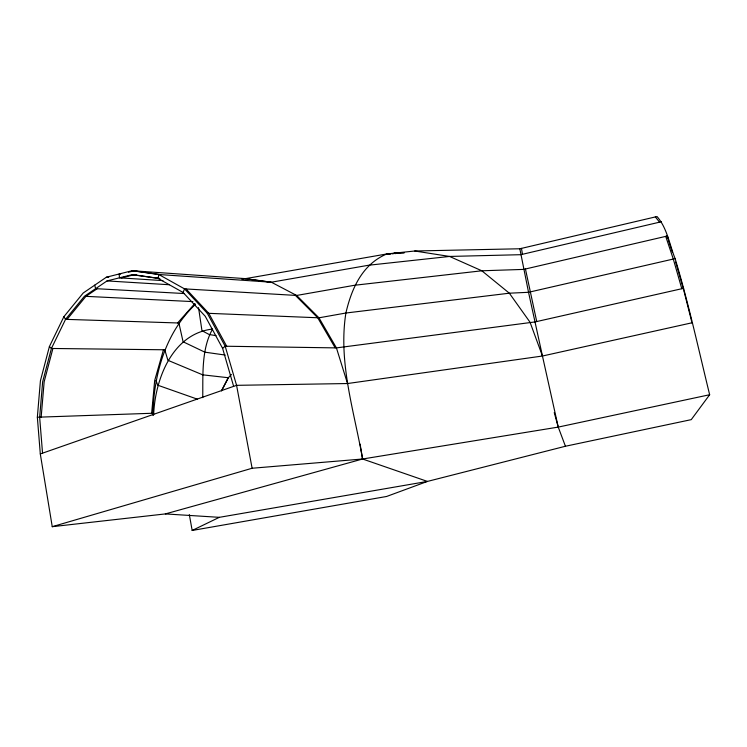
<?xml version="1.0" encoding="UTF-8"?>
<svg xmlns="http://www.w3.org/2000/svg" width="747" height="747" viewBox="0 0 747 747"><rect width="100%" height="100%" fill="white"/><g stroke="black" fill="none" stroke-linecap="round" stroke-linejoin="round"><path stroke-width="1.12" d="M242.868 279.089L386.825 253.952L414.753 251.001L519.828 248.77L657.033 216.537C667.258 228.208 669.452 244.605 675.111 258.63C688.641 303.459 698.529 349.269 709.65 394.733L558.242 427.097L362.584 459.003L165.358 513.917L52.243 526.682L40.301 453.943L37.35 417.218L40.422 380.765L49.386 346.599L63.869 316.719L83.197 293.011L106.391 277.202L132.135 270.713L243.755 278.519L270.078 282.123M41.15 417.284L44.157 381.754L52.916 348.475M151.641 413.287L154.685 380.484L163.472 349.773M195.434 304.384C165.787 332.219 154.013 373.593 152.92 413.24L153.116 415.519M233.643 386.358L222.597 348.326L205.229 316.261L183.099 292.479L184.528 288.874L296.634 295.457L354.676 285.251L481.834 270.787L523.712 269.396L667.491 235.968L667.949 238.919L666.567 235.716M692.142 323.283L692.385 322.704L542.453 356.02L347.514 383.538L236.575 385.331L40.301 453.943M221.738 390.214L228.031 378.047L231.458 374.471M221.56 390.942L228.395 377.739L202.68 374.835L167.898 360.287L164.751 349.783L51.412 348.466L49.386 346.599M709.65 394.733L691.246 419.646L565.432 446.248L427.433 481.423L219.319 517.335L165.358 513.917M67.062 319.389L85.924 296.344L97.138 288.744M177.618 322.965L194.911 303.478M222.597 348.326L225.192 346.225L336.43 347.897L534.945 321.948L683.645 288.305M121.257 277.94L133.909 274.793L159.867 278.556L132.126 274.672L107.036 280.919L84.42 296.27L65.559 319.342L51.412 348.466L42.654 381.773L39.656 417.33L42.542 453.158M189.327 514.618L192.166 530.463L219.319 517.335M395.042 253.7L397.208 252.841L404.183 252.691M52.243 526.682L252.112 468.248L362.584 459.003L427.433 481.423L386.591 496.475L192.166 530.463M128.503 272.197L133.918 270.844L160.586 274.635M661.338 221.756L520.78 254.69L449.563 256.445L368.766 265.213L271.338 282.207L158.803 274.513L132.135 270.713M241.608 279.005L243.755 278.519M675.111 258.63L528.54 292.301L509.333 293.197L345.889 313.021L318.96 317.811L207.302 313.273L184.528 288.874L158.803 274.513L158.084 278.435L183.099 292.479M388.038 254.438L390.336 254.036M404.202 252.766L386.825 253.952C362.23 264.307 351.594 288.529 345.889 313.021C338.083 362.379 354.125 410.869 362.584 459.003L360.101 444.129M85.924 296.344L192.931 301.611M37.35 417.218L152.92 413.24L153.63 414.8C155.059 379.243 172.277 333.713 212.578 329.053C201.27 349.082 203.053 374.966 202.745 397.647M184.322 293.543L95.635 288.659L94.692 285.167M107.036 280.919L169.373 284.738M162.921 280.611L119.473 277.828L119.146 273.99L120.64 274.084M106.391 277.202L108.698 277.352M133.909 274.793L136.215 274.943M245.016 278.603L271.338 282.207L296.634 295.457L318.96 317.811L336.43 347.897L347.514 383.538M225.239 355.068L204.837 352.164L183.08 341.771L178.888 323.003L65.559 319.342L63.869 316.719M414.753 251.001L449.563 256.445L481.834 270.787L509.333 293.197L530.053 322.256L542.453 356.02L558.242 427.097L565.432 446.248M216.032 335.655L209.207 334.525L201.951 330.688L198.543 307.615M197.264 399.131L157.748 385.2L155.964 380.466M295.382 295.382L317.708 317.764L335.198 347.878M186.022 288.968L208.796 313.338L226.677 346.244M655.334 216.938L659.601 222.167M207.302 313.273L225.192 346.225L236.575 385.331L252.112 468.248M668.322 240.02L672.393 252.159M665.708 236.379L673.299 259.041L681.796 288.715M675.68 262.104L683.654 289.855M554.237 412.596L558.242 427.097M683.935 290.975L691.573 321.051M542.453 356.02L528.54 292.301L519.828 248.77M536.729 321.537L525.44 268.995M521.481 248.387L522.461 254.288M397.208 252.841L392.623 253.663L397.208 252.841"/></g></svg>
